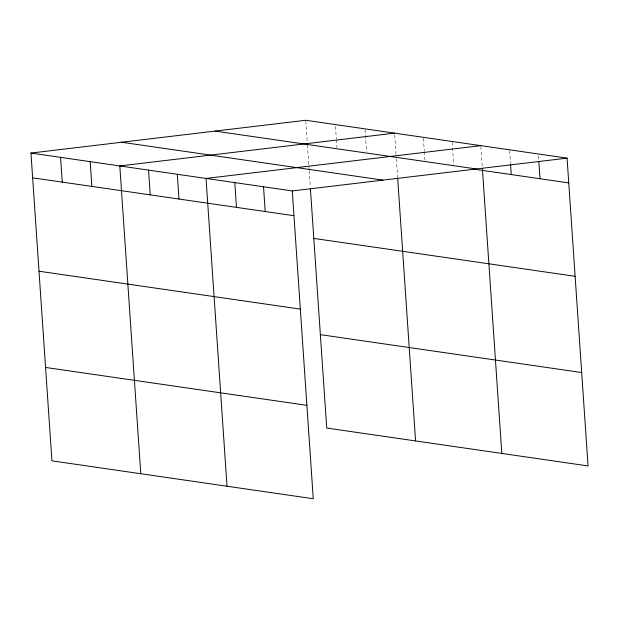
<?xml version="1.0" encoding="UTF-8"?>
<svg xmlns="http://www.w3.org/2000/svg" width="619" height="619" viewBox="0 0 619 619"><rect width="100%" height="100%" fill="white"/><g stroke="black" fill="none" stroke-linecap="round" stroke-linejoin="round"><path stroke-width="0.46" stroke-dasharray="3.1 2.32" d="M538.453 155.887L538.708 159.694M509.646 150.765L510.489 163.145M480.893 146.602L482.325 167.548M452.149 142.432L453.642 164.337M423.404 138.269L424.255 150.649M424.317 151.601L424.897 160.166M394.729 135.05L396.09 155.052M396.353 158.859L397.584 176.964M365.048 129.804L366.541 151.709M335.498 126.469L336.341 138.842M336.403 139.793L336.922 147.415M305.817 121.223L307.241 142.169M307.434 145.024L309.129 169.807M309.191 170.759L310.297 186.961"/><path stroke-width="0.93" d="M30.95 153.063L292.269 190.946L313.253 498.728L51.934 460.853L30.95 153.063L305.747 120.272L567.066 158.147L588.05 465.937L326.731 428.054L310.428 188.865M394.597 133.147L119.8 165.946L140.784 473.728M480.831 145.651L206.034 178.442L227.018 486.232M292.269 190.946L567.066 158.147M215.064 131.089L476.382 168.972M473.249 169.064L568.753 182.907M121.633 142.238L382.952 180.121M32.637 177.823L293.955 215.706M313.802 238.423L575.121 276.306M39.005 271.223L300.323 309.105M320.363 334.655L581.682 372.537M45.566 367.454L306.885 405.329M538.84 161.598L540.008 178.744M510.551 164.097L511.263 174.573M482.387 168.5L501.816 453.433M397.653 177.924L415.581 440.937M263.524 186.776L265.211 211.536M234.779 182.613L236.466 207.373M177.289 174.279L178.976 199.032M148.545 170.109L150.231 194.869M90.181 161.652L91.867 186.404M60.569 157.358L62.256 182.118"/></g></svg>
